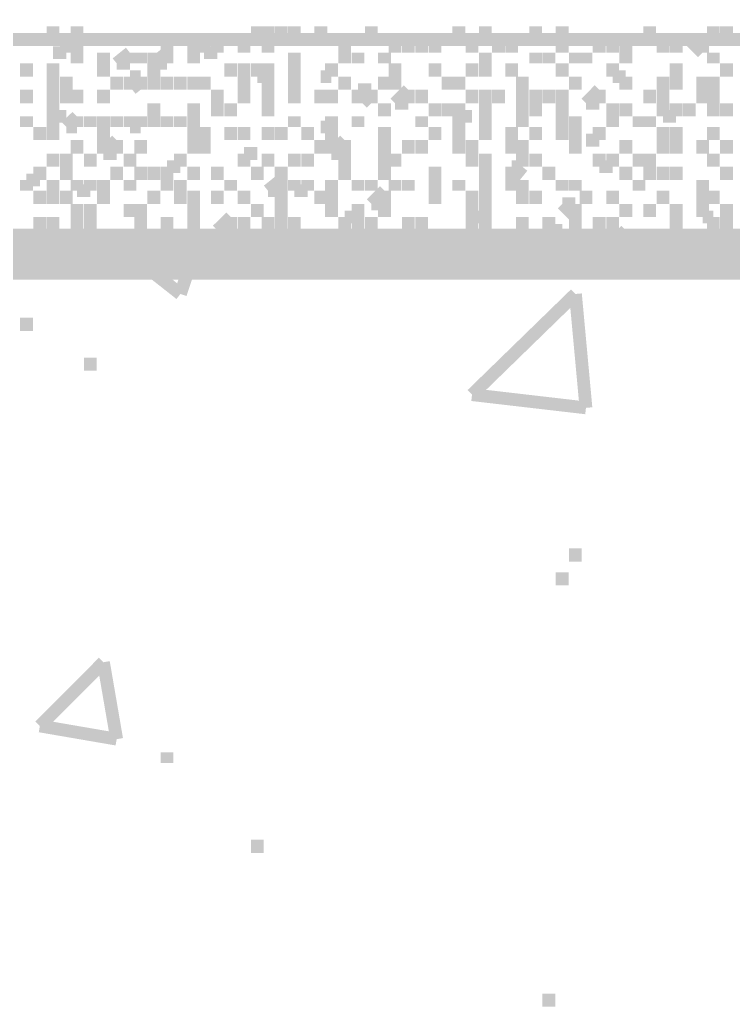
# Model space of a CAD drawing. Header units: millimetres. Extents: x 5 to 350, y 3 to 213.
# Drawn here: x 201.37 to 206.12, y 115.35 to 121.96 of the extents above; entities that cross this region are included whole.
import ezdxf

# ---------------------------------------------------------------- set-up
doc = ezdxf.new("R2010")
doc.units = ezdxf.units.MM
doc.layers.add('P', color=255, linetype='Continuous')

msp = doc.modelspace()

# ---------------------------------------------------------------- linework, layer by layer
at = {"layer": 'P'}
for points, const_width in [([(201.595, 121.832), (201.595, 121.92)], 0.085), ([(201.754, 121.832), (201.754, 121.92)], 0.085), ([(202.953, 121.832), (202.953, 121.92)], 0.085), ([(203.024, 121.832), (203.024, 121.92)], 0.085), ([(203.112, 121.832), (203.112, 121.92)], 0.085), ([(203.2, 121.832), (203.2, 121.92)], 0.085), ([(203.376, 121.832), (203.376, 121.92)], 0.085), ([(203.712, 121.832), (203.712, 121.92)], 0.085), ([(204.294, 121.832), (204.294, 121.92)], 0.085), ([(204.47, 121.832), (204.47, 121.92)], 0.085), ([(204.805, 121.832), (204.805, 121.92)], 0.085), ([(204.982, 121.832), (204.982, 121.92)], 0.085), ([(204.982, 121.832), (204.982, 121.92)], 0.085), ([(205.564, 121.832), (205.564, 121.92)], 0.085), ([(205.987, 121.832), (205.987, 121.92)], 0.085), ([(205.987, 121.832), (205.987, 121.92)], 0.085), ([(205.987, 121.832), (205.987, 121.92)], 0.085), ([(206.075, 121.832), (206.075, 121.92)], 0.085), ([(197.45, 121.832), (245.022, 121.832)], 0.085), ([(201.683, 121.744), (201.683, 121.832)], 0.085), ([(201.683, 121.744), (201.683, 121.832)], 0.085), ([(201.683, 121.744), (201.683, 121.832)], 0.085), ([(201.683, 121.744), (201.683, 121.832)], 0.085), ([(201.754, 121.832), (201.754, 121.744)], 0.085), ([(201.754, 121.744), (201.754, 121.832)], 0.085), ([(202.353, 121.744), (202.353, 121.832)], 0.085), ([(202.53, 121.744), (202.53, 121.832)], 0.085), ([(202.6, 121.744), (202.6, 121.832)], 0.085), ([(202.688, 121.744), (202.688, 121.832)], 0.085), ([(202.688, 121.744), (202.688, 121.832)], 0.085), ([(202.865, 121.744), (202.865, 121.832)], 0.085), ([(203.024, 121.744), (203.024, 121.832)], 0.085), ([(203.535, 121.744), (203.535, 121.832)], 0.085), ([(203.87, 121.744), (203.87, 121.832)], 0.085), ([(203.958, 121.744), (203.958, 121.832)], 0.085), ([(204.047, 121.744), (204.047, 121.832)], 0.085), ([(204.135, 121.744), (204.135, 121.832)], 0.085), ([(204.382, 121.744), (204.382, 121.832)], 0.085), ([(204.382, 121.744), (204.382, 121.832)], 0.085), ([(204.558, 121.744), (204.558, 121.832)], 0.085), ([(204.646, 121.744), (204.646, 121.832)], 0.085), ([(204.982, 121.744), (204.982, 121.832)], 0.085), ([(205.228, 121.744), (205.228, 121.832)], 0.085), ([(205.317, 121.744), (205.317, 121.832)], 0.085), ([(205.405, 121.744), (205.405, 121.832)], 0.085), ([(205.652, 121.744), (205.652, 121.832)], 0.085), ([(205.74, 121.744), (205.74, 121.832)], 0.085), ([(205.74, 121.744), (205.74, 121.832)], 0.085), ([(205.828, 121.832), (205.916, 121.832)], 0.085), ([(205.828, 121.832), (205.916, 121.744)], 0.085), ([(205.916, 121.744), (205.916, 121.832)], 0.085), ([(205.916, 121.744), (205.916, 121.832)], 0.085), ([(201.595, 121.744), (201.683, 121.744)], 0.085), ([(201.595, 121.744), (201.683, 121.744)], 0.085), ([(201.754, 121.673), (201.754, 121.744)], 0.085), ([(201.93, 121.673), (201.93, 121.744)], 0.085), ([(202.018, 121.673), (202.106, 121.744)], 0.085), ([(202.106, 121.673), (202.106, 121.744)], 0.085), ([(202.177, 121.673), (202.177, 121.744)], 0.085), ([(202.265, 121.673), (202.353, 121.744)], 0.085), ([(202.265, 121.673), (202.265, 121.744)], 0.085), ([(202.265, 121.673), (202.265, 121.744)], 0.085), ([(202.353, 121.673), (202.353, 121.744)], 0.085), ([(202.53, 121.673), (202.53, 121.744)], 0.085), ([(202.53, 121.673), (202.53, 121.744)], 0.085), ([(202.53, 121.673), (202.53, 121.744)], 0.085), ([(202.6, 121.744), (202.688, 121.744)], 0.085), ([(202.6, 121.744), (202.688, 121.744)], 0.085), ([(203.2, 121.673), (203.2, 121.744)], 0.085), ([(203.2, 121.673), (203.2, 121.744)], 0.085), ([(203.535, 121.673), (203.535, 121.744)], 0.085), ([(203.535, 121.673), (203.535, 121.744)], 0.085), ([(203.535, 121.673), (203.535, 121.744)], 0.085), ([(203.535, 121.673), (203.535, 121.744)], 0.085), ([(203.623, 121.673), (203.623, 121.744)], 0.085), ([(203.8, 121.673), (203.8, 121.744)], 0.085), ([(203.8, 121.673), (203.8, 121.744)], 0.085), ([(204.47, 121.673), (204.47, 121.744)], 0.085), ([(204.47, 121.673), (204.47, 121.744)], 0.085), ([(204.47, 121.673), (204.47, 121.744)], 0.085), ([(204.805, 121.673), (204.805, 121.744)], 0.085), ([(204.893, 121.673), (204.893, 121.744)], 0.085), ([(205.07, 121.673), (205.07, 121.744)], 0.085), ([(205.14, 121.673), (205.14, 121.744)], 0.085), ([(205.405, 121.673), (205.405, 121.744)], 0.085), ([(205.987, 121.673), (205.987, 121.744)], 0.085), ([(201.418, 121.585), (201.418, 121.673)], 0.085), ([(201.595, 121.585), (201.595, 121.673)], 0.085), ([(201.595, 121.585), (201.595, 121.673)], 0.085), ([(201.595, 121.585), (201.595, 121.673)], 0.085), ([(201.93, 121.585), (201.93, 121.673)], 0.085), ([(201.93, 121.585), (201.93, 121.673)], 0.085), ([(202.018, 121.673), (202.106, 121.673)], 0.085), ([(202.265, 121.673), (202.353, 121.673)], 0.085), ([(202.265, 121.585), (202.265, 121.673)], 0.085), ([(202.777, 121.585), (202.777, 121.673)], 0.085), ([(202.777, 121.585), (202.777, 121.673)], 0.085), ([(202.865, 121.585), (202.865, 121.673)], 0.085), ([(202.953, 121.585), (202.953, 121.673)], 0.085), ([(202.953, 121.585), (202.953, 121.673)], 0.085), ([(202.953, 121.585), (202.953, 121.673)], 0.085), ([(202.953, 121.585), (202.953, 121.673)], 0.085), ([(203.024, 121.585), (203.024, 121.673)], 0.085), ([(203.2, 121.585), (203.2, 121.673)], 0.085), ([(203.447, 121.585), (203.447, 121.673)], 0.085), ([(203.87, 121.585), (203.87, 121.673)], 0.085), ([(204.135, 121.585), (204.135, 121.673)], 0.085), ([(204.135, 121.585), (204.135, 121.673)], 0.085), ([(204.382, 121.585), (204.382, 121.673)], 0.085), ([(204.47, 121.585), (204.47, 121.673)], 0.085), ([(204.47, 121.585), (204.47, 121.673)], 0.085), ([(204.646, 121.585), (204.646, 121.673)], 0.085), ([(204.982, 121.585), (204.982, 121.673)], 0.085), ([(205.317, 121.585), (205.317, 121.673)], 0.085), ([(205.74, 121.585), (205.74, 121.673)], 0.085), ([(206.075, 121.585), (206.075, 121.673)], 0.085), ([(201.595, 121.497), (201.595, 121.585)], 0.085), ([(201.683, 121.497), (201.683, 121.585)], 0.085), ([(202.018, 121.497), (202.018, 121.585)], 0.085), ([(202.018, 121.497), (202.018, 121.585)], 0.085), ([(202.106, 121.585), (202.177, 121.585)], 0.085), ([(202.106, 121.585), (202.177, 121.497)], 0.085), ([(202.106, 121.497), (202.106, 121.585)], 0.085), ([(202.177, 121.497), (202.177, 121.585)], 0.085), ([(202.177, 121.497), (202.177, 121.585)], 0.085), ([(202.265, 121.497), (202.265, 121.585)], 0.085), ([(202.353, 121.497), (202.353, 121.585)], 0.085), ([(202.442, 121.497), (202.442, 121.585)], 0.085), ([(202.442, 121.497), (202.442, 121.585)], 0.085), ([(202.53, 121.497), (202.53, 121.585)], 0.085), ([(202.6, 121.497), (202.6, 121.585)], 0.085), ([(202.865, 121.497), (202.865, 121.585)], 0.085), ([(202.953, 121.585), (203.024, 121.585)], 0.085), ([(202.953, 121.585), (203.024, 121.585)], 0.085), ([(203.024, 121.497), (203.024, 121.585)], 0.085), ([(203.024, 121.497), (203.024, 121.585)], 0.085), ([(203.024, 121.497), (203.024, 121.585)], 0.085), ([(203.2, 121.497), (203.2, 121.585)], 0.085), ([(203.376, 121.585), (203.447, 121.585)], 0.085), ([(203.376, 121.585), (203.447, 121.585)], 0.085), ([(203.535, 121.497), (203.535, 121.585)], 0.085), ([(203.535, 121.497), (203.535, 121.585)], 0.085), ([(203.8, 121.497), (203.8, 121.585)], 0.085), ([(203.8, 121.497), (203.8, 121.585)], 0.085), ([(203.8, 121.497), (203.8, 121.585)], 0.085), ([(203.87, 121.585), (203.87, 121.497)], 0.085), ([(203.87, 121.497), (203.87, 121.585)], 0.085), ([(203.87, 121.497), (203.87, 121.585)], 0.085), ([(204.223, 121.497), (204.223, 121.585)], 0.085), ([(204.223, 121.497), (204.223, 121.585)], 0.085), ([(204.294, 121.497), (204.294, 121.585)], 0.085), ([(204.294, 121.497), (204.294, 121.585)], 0.085), ([(204.294, 121.497), (204.294, 121.585)], 0.085), ([(204.717, 121.497), (204.717, 121.585)], 0.085), ([(204.717, 121.497), (204.717, 121.585)], 0.085), ([(204.717, 121.497), (204.717, 121.585)], 0.085), ([(205.07, 121.497), (205.07, 121.585)], 0.085), ([(205.317, 121.585), (205.405, 121.585)], 0.085), ([(205.317, 121.585), (205.405, 121.585)], 0.085), ([(205.405, 121.497), (205.405, 121.585)], 0.085), ([(205.652, 121.497), (205.652, 121.585)], 0.085), ([(205.74, 121.497), (205.74, 121.585)], 0.085), ([(205.916, 121.497), (205.916, 121.585)], 0.085), ([(205.987, 121.497), (205.987, 121.585)], 0.085), ([(201.418, 121.408), (201.418, 121.497)], 0.085), ([(201.595, 121.408), (201.595, 121.497)], 0.085), ([(201.683, 121.408), (201.683, 121.497)], 0.085), ([(201.754, 121.408), (201.754, 121.497)], 0.085), ([(201.93, 121.408), (201.93, 121.497)], 0.085), ([(202.688, 121.408), (202.688, 121.497)], 0.085), ([(202.865, 121.408), (202.865, 121.497)], 0.085), ([(203.024, 121.408), (203.024, 121.497)], 0.085), ([(203.2, 121.408), (203.2, 121.497)], 0.085), ([(203.376, 121.408), (203.376, 121.497)], 0.085), ([(203.447, 121.408), (203.447, 121.497)], 0.085), ([(203.447, 121.408), (203.447, 121.497)], 0.085), ([(203.623, 121.497), (203.712, 121.497)], 0.085), ([(203.623, 121.497), (203.712, 121.408)], 0.085), ([(203.623, 121.408), (203.623, 121.497)], 0.085), ([(203.712, 121.408), (203.712, 121.497)], 0.085), ([(203.712, 121.408), (203.712, 121.497)], 0.085), ([(203.87, 121.408), (203.958, 121.497)], 0.085), ([(203.958, 121.408), (203.958, 121.497)], 0.085), ([(204.047, 121.408), (204.047, 121.497)], 0.085), ([(204.382, 121.408), (204.382, 121.497)], 0.085), ([(204.47, 121.408), (204.47, 121.497)], 0.085), ([(204.558, 121.408), (204.558, 121.497)], 0.085), ([(204.717, 121.408), (204.717, 121.497)], 0.085), ([(204.805, 121.408), (204.805, 121.497)], 0.085), ([(204.805, 121.408), (204.805, 121.497)], 0.085), ([(204.805, 121.408), (204.805, 121.497)], 0.085), ([(204.805, 121.408), (204.805, 121.497)], 0.085), ([(204.893, 121.408), (204.893, 121.497)], 0.085), ([(204.982, 121.408), (204.982, 121.497)], 0.085), ([(205.14, 121.408), (205.228, 121.497)], 0.085), ([(205.228, 121.408), (205.228, 121.497)], 0.085), ([(205.228, 121.408), (205.228, 121.497)], 0.085), ([(205.228, 121.408), (205.228, 121.497)], 0.085), ([(205.228, 121.408), (205.228, 121.497)], 0.085), ([(205.564, 121.408), (205.564, 121.497)], 0.085), ([(205.564, 121.408), (205.564, 121.497)], 0.085), ([(205.652, 121.408), (205.652, 121.497)], 0.085), ([(205.652, 121.408), (205.652, 121.497)], 0.085), ([(205.652, 121.408), (205.652, 121.497)], 0.085), ([(205.916, 121.408), (205.916, 121.497)], 0.085), ([(205.987, 121.408), (205.987, 121.497)], 0.085), ([(201.595, 121.32), (201.595, 121.408)], 0.085), ([(202.265, 121.32), (202.265, 121.408)], 0.085), ([(202.53, 121.32), (202.53, 121.408)], 0.085), ([(202.53, 121.32), (202.53, 121.408)], 0.085), ([(202.688, 121.32), (202.688, 121.408)], 0.085), ([(202.688, 121.32), (202.688, 121.408)], 0.085), ([(202.777, 121.32), (202.777, 121.408)], 0.085), ([(203.024, 121.32), (203.024, 121.408)], 0.085), ([(203.024, 121.32), (203.024, 121.408)], 0.085), ([(203.8, 121.32), (203.8, 121.408)], 0.085), ([(203.87, 121.408), (203.958, 121.408)], 0.085), ([(204.135, 121.32), (204.135, 121.408)], 0.085), ([(204.223, 121.32), (204.223, 121.408)], 0.085), ([(204.294, 121.32), (204.294, 121.408)], 0.085), ([(204.294, 121.32), (204.294, 121.408)], 0.085), ([(204.47, 121.32), (204.47, 121.408)], 0.085), ([(204.717, 121.32), (204.717, 121.408)], 0.085), ([(204.805, 121.32), (204.805, 121.408)], 0.085), ([(204.982, 121.32), (204.982, 121.408)], 0.085), ([(205.14, 121.408), (205.228, 121.408)], 0.085), ([(205.317, 121.32), (205.317, 121.408)], 0.085), ([(205.405, 121.32), (205.405, 121.408)], 0.085), ([(205.652, 121.32), (205.652, 121.408)], 0.085), ([(205.74, 121.32), (205.74, 121.408)], 0.085), ([(205.74, 121.32), (205.74, 121.408)], 0.085), ([(205.74, 121.32), (205.74, 121.408)], 0.085), ([(205.828, 121.32), (205.828, 121.408)], 0.085), ([(205.987, 121.32), (205.987, 121.408)], 0.085), ([(206.075, 121.32), (206.075, 121.408)], 0.085), ([(206.075, 121.32), (206.075, 121.408)], 0.085), ([(206.075, 121.32), (206.075, 121.408)], 0.085), ([(206.075, 121.32), (206.075, 121.408)], 0.085), ([(201.418, 121.25), (201.418, 121.32)], 0.085), ([(201.595, 121.32), (201.683, 121.32)], 0.085), ([(201.595, 121.32), (201.683, 121.32)], 0.085), ([(201.595, 121.25), (201.595, 121.32)], 0.085), ([(201.683, 121.25), (201.754, 121.32)], 0.085), ([(201.754, 121.25), (201.754, 121.32)], 0.085), ([(201.754, 121.25), (201.754, 121.32)], 0.085), ([(201.842, 121.25), (201.842, 121.32)], 0.085), ([(201.93, 121.25), (201.93, 121.32)], 0.085), ([(202.018, 121.25), (202.018, 121.32)], 0.085), ([(202.106, 121.25), (202.106, 121.32)], 0.085), ([(202.177, 121.25), (202.177, 121.32)], 0.085), ([(202.265, 121.25), (202.265, 121.32)], 0.085), ([(202.353, 121.25), (202.353, 121.32)], 0.085), ([(202.442, 121.25), (202.442, 121.32)], 0.085), ([(202.53, 121.32), (202.53, 121.25)], 0.085), ([(202.53, 121.25), (202.53, 121.32)], 0.085), ([(203.2, 121.25), (203.2, 121.32)], 0.085), ([(203.447, 121.25), (203.447, 121.32)], 0.085), ([(203.447, 121.25), (203.447, 121.32)], 0.085), ([(203.623, 121.25), (203.623, 121.32)], 0.085), ([(204.047, 121.25), (204.047, 121.32)], 0.085), ([(204.294, 121.32), (204.382, 121.32)], 0.085), ([(204.294, 121.25), (204.294, 121.32)], 0.085), ([(204.47, 121.25), (204.47, 121.32)], 0.085), ([(204.717, 121.25), (204.717, 121.32)], 0.085), ([(204.982, 121.25), (204.982, 121.32)], 0.085), ([(204.982, 121.25), (204.982, 121.32)], 0.085), ([(204.982, 121.25), (204.982, 121.32)], 0.085), ([(205.07, 121.25), (205.07, 121.32)], 0.085), ([(205.317, 121.25), (205.317, 121.32)], 0.085), ([(205.493, 121.25), (205.493, 121.32)], 0.085), ([(205.564, 121.25), (205.564, 121.32)], 0.085), ([(205.652, 121.32), (205.74, 121.32)], 0.085), ([(205.652, 121.32), (205.74, 121.32)], 0.085), ([(201.507, 121.162), (201.507, 121.25)], 0.085), ([(201.595, 121.162), (201.595, 121.25)], 0.085), ([(201.683, 121.25), (201.754, 121.25)], 0.085), ([(201.93, 121.162), (201.93, 121.25)], 0.085), ([(202.106, 121.25), (202.177, 121.25)], 0.085), ([(202.106, 121.25), (202.177, 121.25)], 0.085), ([(202.53, 121.162), (202.53, 121.25)], 0.085), ([(202.6, 121.162), (202.6, 121.25)], 0.085), ([(202.6, 121.162), (202.6, 121.25)], 0.085), ([(202.6, 121.162), (202.6, 121.25)], 0.085), ([(202.777, 121.162), (202.777, 121.25)], 0.085), ([(202.865, 121.162), (202.865, 121.25)], 0.085), ([(202.865, 121.162), (202.865, 121.25)], 0.085), ([(203.024, 121.162), (203.024, 121.25)], 0.085), ([(203.024, 121.162), (203.024, 121.25)], 0.085), ([(203.024, 121.162), (203.024, 121.25)], 0.085), ([(203.112, 121.162), (203.112, 121.25)], 0.085), ([(203.288, 121.162), (203.288, 121.25)], 0.085), ([(203.376, 121.25), (203.447, 121.25)], 0.085), ([(203.376, 121.25), (203.447, 121.25)], 0.085), ([(203.447, 121.162), (203.447, 121.25)], 0.085), ([(203.447, 121.162), (203.447, 121.25)], 0.085), ([(203.8, 121.162), (203.8, 121.25)], 0.085), ([(203.8, 121.162), (203.8, 121.25)], 0.085), ([(204.135, 121.162), (204.135, 121.25)], 0.085), ([(204.135, 121.162), (204.135, 121.25)], 0.085), ([(204.135, 121.162), (204.135, 121.25)], 0.085), ([(204.294, 121.25), (204.294, 121.162)], 0.085), ([(204.294, 121.162), (204.294, 121.25)], 0.085), ([(204.47, 121.162), (204.47, 121.25)], 0.085), ([(204.47, 121.162), (204.47, 121.25)], 0.085), ([(204.646, 121.162), (204.646, 121.25)], 0.085), ([(204.805, 121.162), (204.805, 121.25)], 0.085), ([(204.982, 121.162), (204.982, 121.25)], 0.085), ([(205.07, 121.162), (205.07, 121.25)], 0.085), ([(205.228, 121.162), (205.228, 121.25)], 0.085), ([(205.652, 121.162), (205.652, 121.25)], 0.085), ([(205.652, 121.162), (205.652, 121.25)], 0.085), ([(205.652, 121.162), (205.652, 121.25)], 0.085), ([(205.74, 121.162), (205.74, 121.25)], 0.085), ([(205.987, 121.162), (205.987, 121.25)], 0.085), ([(201.754, 121.073), (201.754, 121.162)], 0.085), ([(201.754, 121.073), (201.754, 121.162)], 0.085), ([(201.754, 121.073), (201.754, 121.162)], 0.085), ([(201.93, 121.073), (202.018, 121.162)], 0.085), ([(201.93, 121.073), (201.93, 121.162)], 0.085), ([(202.018, 121.073), (202.018, 121.162)], 0.085), ([(202.177, 121.073), (202.177, 121.162)], 0.085), ([(202.53, 121.073), (202.53, 121.162)], 0.085), ([(202.6, 121.073), (202.6, 121.162)], 0.085), ([(203.376, 121.073), (203.376, 121.162)], 0.085), ([(203.447, 121.073), (203.535, 121.162)], 0.085), ([(203.447, 121.073), (203.447, 121.162)], 0.085), ([(203.535, 121.073), (203.535, 121.162)], 0.085), ([(203.8, 121.073), (203.8, 121.162)], 0.085), ([(203.958, 121.073), (203.958, 121.162)], 0.085), ([(203.958, 121.073), (203.958, 121.162)], 0.085), ([(203.958, 121.073), (203.958, 121.162)], 0.085), ([(204.047, 121.073), (204.047, 121.162)], 0.085), ([(204.294, 121.073), (204.294, 121.162)], 0.085), ([(204.294, 121.073), (204.294, 121.162)], 0.085), ([(204.382, 121.073), (204.382, 121.162)], 0.085), ([(204.646, 121.073), (204.646, 121.162)], 0.085), ([(204.717, 121.073), (204.717, 121.162)], 0.085), ([(205.07, 121.073), (205.07, 121.162)], 0.085), ([(205.07, 121.073), (205.07, 121.162)], 0.085), ([(205.14, 121.162), (205.228, 121.162)], 0.085), ([(205.14, 121.162), (205.228, 121.162)], 0.085), ([(205.405, 121.073), (205.405, 121.162)], 0.085), ([(205.405, 121.073), (205.405, 121.162)], 0.085), ([(205.652, 121.073), (205.652, 121.162)], 0.085), ([(205.74, 121.073), (205.74, 121.162)], 0.085), ([(205.916, 121.073), (205.916, 121.162)], 0.085), ([(206.075, 121.073), (206.075, 121.162)], 0.085), ([(206.075, 121.073), (206.075, 121.162)], 0.085), ([(206.075, 121.073), (206.075, 121.162)], 0.085), ([(206.075, 121.073), (206.075, 121.162)], 0.085), ([(206.075, 121.073), (206.075, 121.162)], 0.085), ([(201.595, 120.985), (201.595, 121.073)], 0.085), ([(201.683, 120.985), (201.683, 121.073)], 0.085), ([(201.842, 120.985), (201.842, 121.073)], 0.085), ([(201.93, 121.073), (202.018, 121.073)], 0.085), ([(202.106, 120.985), (202.106, 121.073)], 0.085), ([(202.442, 120.985), (202.442, 121.073)], 0.085), ([(202.865, 121.073), (202.953, 121.073)], 0.085), ([(202.865, 121.073), (202.865, 120.985)], 0.085), ([(202.865, 120.985), (202.865, 121.073)], 0.085), ([(202.865, 120.985), (202.865, 121.073)], 0.085), ([(203.024, 120.985), (203.024, 121.073)], 0.085), ([(203.2, 120.985), (203.2, 121.073)], 0.085), ([(203.288, 120.985), (203.288, 121.073)], 0.085), ([(203.447, 121.073), (203.535, 121.073)], 0.085), ([(203.535, 120.985), (203.535, 121.073)], 0.085), ([(203.8, 120.985), (203.8, 121.073)], 0.085), ([(203.8, 120.985), (203.8, 121.073)], 0.085), ([(203.8, 120.985), (203.8, 121.073)], 0.085), ([(203.87, 120.985), (203.87, 121.073)], 0.085), ([(203.87, 120.985), (203.87, 121.073)], 0.085), ([(204.382, 121.073), (204.382, 120.985)], 0.085), ([(204.382, 120.985), (204.382, 121.073)], 0.085), ([(204.47, 120.985), (204.47, 121.073)], 0.085), ([(204.717, 120.985), (204.717, 121.073)], 0.085), ([(204.805, 120.985), (204.805, 121.073)], 0.085), ([(204.805, 120.985), (204.805, 121.073)], 0.085), ([(204.805, 120.985), (204.805, 121.073)], 0.085), ([(205.228, 120.985), (205.228, 121.073)], 0.085), ([(205.317, 120.985), (205.317, 121.073)], 0.085), ([(205.317, 120.985), (205.317, 121.073)], 0.085), ([(205.493, 120.985), (205.493, 121.073)], 0.085), ([(205.564, 120.985), (205.564, 121.073)], 0.085), ([(205.987, 120.985), (205.987, 121.073)], 0.085), ([(201.507, 120.897), (201.507, 120.985)], 0.085), ([(201.683, 120.897), (201.683, 120.985)], 0.085), ([(202.018, 120.897), (202.018, 120.985)], 0.085), ([(202.177, 120.897), (202.177, 120.985)], 0.085), ([(202.265, 120.897), (202.265, 120.985)], 0.085), ([(202.353, 120.985), (202.442, 120.985)], 0.085), ([(202.353, 120.985), (202.442, 120.985)], 0.085), ([(202.353, 120.897), (202.353, 120.985)], 0.085), ([(202.53, 120.897), (202.53, 120.985)], 0.085), ([(202.688, 120.897), (202.688, 120.985)], 0.085), ([(202.688, 120.897), (202.688, 120.985)], 0.085), ([(202.688, 120.897), (202.688, 120.985)], 0.085), ([(202.953, 120.897), (202.953, 120.985)], 0.085), ([(203.112, 120.897), (203.112, 120.985)], 0.085), ([(203.535, 120.897), (203.535, 120.985)], 0.085), ([(203.8, 120.897), (203.8, 120.985)], 0.085), ([(204.135, 120.897), (204.135, 120.985)], 0.085), ([(204.47, 120.897), (204.47, 120.985)], 0.085), ([(204.646, 120.985), (204.717, 120.985)], 0.085), ([(204.646, 120.985), (204.646, 120.897)], 0.085), ([(204.646, 120.897), (204.717, 120.985)], 0.085), ([(204.646, 120.897), (204.646, 120.985)], 0.085), ([(204.893, 120.897), (204.893, 120.985)], 0.085), ([(204.893, 120.897), (204.893, 120.985)], 0.085), ([(205.228, 120.985), (205.317, 120.985)], 0.085), ([(205.228, 120.985), (205.317, 120.985)], 0.085), ([(205.405, 120.897), (205.405, 120.985)], 0.085), ([(205.564, 120.897), (205.564, 120.985)], 0.085), ([(205.564, 120.897), (205.564, 120.985)], 0.085), ([(205.564, 120.897), (205.564, 120.985)], 0.085), ([(205.652, 120.897), (205.652, 120.985)], 0.085), ([(205.74, 120.897), (205.74, 120.985)], 0.085), ([(205.74, 120.897), (205.74, 120.985)], 0.085), ([(205.74, 120.897), (205.74, 120.985)], 0.085), ([(206.075, 120.897), (206.075, 120.985)], 0.085), ([(201.418, 120.897), (201.507, 120.897)], 0.085), ([(201.418, 120.897), (201.507, 120.897)], 0.085), ([(201.418, 120.826), (201.418, 120.897)], 0.085), ([(201.595, 120.826), (201.595, 120.897)], 0.085), ([(201.754, 120.826), (201.754, 120.897)], 0.085), ([(201.842, 120.826), (201.842, 120.897)], 0.085), ([(201.93, 120.826), (201.93, 120.897)], 0.085), ([(201.93, 120.826), (201.93, 120.897)], 0.085), ([(202.106, 120.826), (202.106, 120.897)], 0.085), ([(202.353, 120.826), (202.353, 120.897)], 0.085), ([(202.353, 120.826), (202.353, 120.897)], 0.085), ([(202.353, 120.826), (202.353, 120.897)], 0.085), ([(202.353, 120.826), (202.353, 120.897)], 0.085), ([(202.442, 120.826), (202.442, 120.897)], 0.085), ([(202.442, 120.826), (202.442, 120.897)], 0.085), ([(202.777, 120.826), (202.777, 120.897)], 0.085), ([(202.777, 120.826), (202.777, 120.897)], 0.085), ([(203.024, 120.826), (203.112, 120.897)], 0.085), ([(203.112, 120.826), (203.112, 120.897)], 0.085), ([(203.112, 120.826), (203.112, 120.897)], 0.085), ([(203.2, 120.826), (203.2, 120.897)], 0.085), ([(203.2, 120.826), (203.2, 120.897)], 0.085), ([(203.288, 120.826), (203.288, 120.897)], 0.085), ([(203.288, 120.826), (203.288, 120.897)], 0.085), ([(203.447, 120.826), (203.447, 120.897)], 0.085), ([(203.623, 120.826), (203.623, 120.897)], 0.085), ([(203.712, 120.826), (203.712, 120.897)], 0.085), ([(203.87, 120.826), (203.87, 120.897)], 0.085), ([(203.958, 120.826), (203.958, 120.897)], 0.085), ([(204.135, 120.826), (204.135, 120.897)], 0.085), ([(204.294, 120.826), (204.294, 120.897)], 0.085), ([(204.47, 120.826), (204.47, 120.897)], 0.085), ([(204.646, 120.826), (204.646, 120.897)], 0.085), ([(204.717, 120.826), (204.717, 120.897)], 0.085), ([(204.982, 120.826), (204.982, 120.897)], 0.085), ([(205.07, 120.826), (205.07, 120.897)], 0.085), ([(205.493, 120.826), (205.493, 120.897)], 0.085), ([(205.916, 120.826), (205.916, 120.897)], 0.085), ([(201.507, 120.738), (201.507, 120.826)], 0.085), ([(201.595, 120.738), (201.595, 120.826)], 0.085), ([(201.683, 120.738), (201.683, 120.826)], 0.085), ([(201.754, 120.826), (201.842, 120.826)], 0.085), ([(201.754, 120.826), (201.842, 120.826)], 0.085), ([(201.93, 120.738), (201.93, 120.826)], 0.085), ([(202.265, 120.738), (202.265, 120.826)], 0.085), ([(202.265, 120.738), (202.265, 120.826)], 0.085), ([(202.265, 120.738), (202.265, 120.826)], 0.085), ([(202.442, 120.738), (202.442, 120.826)], 0.085), ([(202.53, 120.738), (202.53, 120.826)], 0.085), ([(202.688, 120.738), (202.688, 120.826)], 0.085), ([(202.688, 120.738), (202.688, 120.826)], 0.085), ([(202.688, 120.738), (202.688, 120.826)], 0.085), ([(202.865, 120.738), (202.865, 120.826)], 0.085), ([(203.024, 120.826), (203.112, 120.826)], 0.085), ([(203.112, 120.738), (203.112, 120.826)], 0.085), ([(203.2, 120.826), (203.288, 120.826)], 0.085), ([(203.2, 120.826), (203.288, 120.826)], 0.085), ([(203.376, 120.738), (203.376, 120.826)], 0.085), ([(203.447, 120.738), (203.447, 120.826)], 0.085), ([(203.712, 120.738), (203.8, 120.826)], 0.085), ([(203.8, 120.738), (203.8, 120.826)], 0.085), ([(203.8, 120.738), (203.8, 120.826)], 0.085), ([(203.8, 120.738), (203.8, 120.826)], 0.085), ([(204.135, 120.738), (204.135, 120.826)], 0.085), ([(204.135, 120.738), (204.135, 120.826)], 0.085), ([(204.135, 120.738), (204.135, 120.826)], 0.085), ([(204.135, 120.738), (204.135, 120.826)], 0.085), ([(204.135, 120.738), (204.135, 120.826)], 0.085), ([(204.135, 120.738), (204.135, 120.826)], 0.085), ([(204.382, 120.738), (204.382, 120.826)], 0.085), ([(204.47, 120.738), (204.47, 120.826)], 0.085), ([(204.717, 120.738), (204.717, 120.826)], 0.085), ([(204.805, 120.738), (204.805, 120.826)], 0.085), ([(205.14, 120.738), (205.14, 120.826)], 0.085), ([(205.14, 120.738), (205.14, 120.826)], 0.085), ([(205.317, 120.738), (205.317, 120.826)], 0.085), ([(205.317, 120.738), (205.317, 120.826)], 0.085), ([(205.652, 120.738), (205.652, 120.826)], 0.085), ([(205.652, 120.738), (205.652, 120.826)], 0.085), ([(205.916, 120.738), (205.916, 120.826)], 0.085), ([(205.987, 120.738), (205.987, 120.826)], 0.085), ([(205.987, 120.738), (205.987, 120.826)], 0.085), ([(201.754, 120.65), (201.754, 120.738)], 0.085), ([(201.842, 120.65), (201.842, 120.738)], 0.085), ([(201.842, 120.65), (201.842, 120.738)], 0.085), ([(201.842, 120.65), (201.842, 120.738)], 0.085), ([(201.842, 120.65), (201.842, 120.738)], 0.085), ([(202.106, 120.65), (202.106, 120.738)], 0.085), ([(202.177, 120.65), (202.177, 120.738)], 0.085), ([(202.53, 120.65), (202.53, 120.738)], 0.085), ([(202.953, 120.65), (202.953, 120.738)], 0.085), ([(203.112, 120.65), (203.112, 120.738)], 0.085), ([(203.112, 120.65), (203.112, 120.738)], 0.085), ([(203.112, 120.65), (203.112, 120.738)], 0.085), ([(203.447, 120.65), (203.447, 120.738)], 0.085), ([(203.447, 120.65), (203.447, 120.738)], 0.085), ([(203.623, 120.65), (203.623, 120.738)], 0.085), ([(203.712, 120.738), (203.8, 120.738)], 0.085), ([(203.8, 120.65), (203.8, 120.738)], 0.085), ([(204.382, 120.65), (204.382, 120.738)], 0.085), ([(204.382, 120.65), (204.382, 120.738)], 0.085), ([(204.382, 120.65), (204.382, 120.738)], 0.085), ([(204.47, 120.65), (204.47, 120.738)], 0.085), ([(204.982, 120.738), (205.07, 120.738)], 0.085), ([(204.982, 120.738), (205.07, 120.65)], 0.085), ([(205.07, 120.65), (205.07, 120.738)], 0.085), ([(205.07, 120.65), (205.07, 120.738)], 0.085), ([(205.405, 120.65), (205.405, 120.738)], 0.085), ([(205.405, 120.65), (205.405, 120.738)], 0.085), ([(205.564, 120.65), (205.564, 120.738)], 0.085), ([(205.74, 120.65), (205.74, 120.738)], 0.085), ([(205.916, 120.65), (205.916, 120.738)], 0.085), ([(205.916, 120.65), (205.916, 120.738)], 0.085), ([(205.916, 120.65), (205.916, 120.738)], 0.085), ([(206.075, 120.65), (206.075, 120.738)], 0.085), ([(201.507, 120.562), (201.507, 120.65)], 0.085), ([(201.595, 120.562), (201.595, 120.65)], 0.085), ([(201.754, 120.562), (201.754, 120.65)], 0.085), ([(201.842, 120.562), (201.842, 120.65)], 0.085), ([(202.177, 120.562), (202.177, 120.65)], 0.085), ([(202.177, 120.562), (202.177, 120.65)], 0.085), ([(202.353, 120.562), (202.353, 120.65)], 0.085), ([(202.53, 120.562), (202.53, 120.65)], 0.085), ([(202.688, 120.562), (202.777, 120.65)], 0.085), ([(202.777, 120.562), (202.777, 120.65)], 0.085), ([(202.865, 120.562), (202.865, 120.65)], 0.085), ([(202.865, 120.562), (202.865, 120.65)], 0.085), ([(203.024, 120.562), (203.024, 120.65)], 0.085), ([(203.112, 120.562), (203.112, 120.65)], 0.085), ([(203.2, 120.562), (203.2, 120.65)], 0.085), ([(203.535, 120.65), (203.623, 120.65)], 0.085), ([(203.535, 120.65), (203.623, 120.65)], 0.085), ([(203.535, 120.562), (203.535, 120.65)], 0.085), ([(203.623, 120.562), (203.623, 120.65)], 0.085), ([(203.623, 120.562), (203.623, 120.65)], 0.085), ([(203.623, 120.562), (203.623, 120.65)], 0.085), ([(203.712, 120.562), (203.712, 120.65)], 0.085), ([(203.958, 120.562), (203.958, 120.65)], 0.085), ([(204.047, 120.562), (204.047, 120.65)], 0.085), ([(204.047, 120.562), (204.047, 120.65)], 0.085), ([(204.047, 120.562), (204.047, 120.65)], 0.085), ([(204.382, 120.65), (204.47, 120.65)], 0.085), ([(204.382, 120.562), (204.382, 120.65)], 0.085), ([(204.47, 120.562), (204.47, 120.65)], 0.085), ([(204.47, 120.562), (204.47, 120.65)], 0.085), ([(204.47, 120.562), (204.47, 120.65)], 0.085), ([(204.717, 120.562), (204.717, 120.65)], 0.085), ([(204.893, 120.562), (204.893, 120.65)], 0.085), ([(205.07, 120.562), (205.07, 120.65)], 0.085), ([(205.07, 120.562), (205.07, 120.65)], 0.085), ([(205.07, 120.562), (205.07, 120.65)], 0.085), ([(205.228, 120.562), (205.228, 120.65)], 0.085), ([(205.317, 120.562), (205.317, 120.65)], 0.085), ([(205.74, 120.562), (205.74, 120.65)], 0.085), ([(205.916, 120.65), (205.987, 120.65)], 0.085), ([(205.987, 120.562), (205.987, 120.65)], 0.085), ([(206.075, 120.562), (206.075, 120.65)], 0.085), ([(201.507, 120.474), (201.507, 120.562)], 0.085), ([(202.177, 120.474), (202.177, 120.562)], 0.085), ([(202.353, 120.474), (202.353, 120.562)], 0.085), ([(202.53, 120.474), (202.53, 120.562)], 0.085), ([(202.688, 120.562), (202.777, 120.562)], 0.085), ([(202.688, 120.474), (202.688, 120.562)], 0.085), ([(202.953, 120.474), (202.953, 120.562)], 0.085), ([(203.2, 120.474), (203.2, 120.562)], 0.085), ([(203.535, 120.474), (203.535, 120.562)], 0.085), ([(203.8, 120.474), (203.8, 120.562)], 0.085), ([(203.87, 120.474), (203.87, 120.562)], 0.085), ([(204.135, 120.474), (204.135, 120.562)], 0.085), ([(204.223, 120.474), (204.223, 120.562)], 0.085), ([(204.47, 120.474), (204.47, 120.562)], 0.085), ([(204.558, 120.474), (204.558, 120.562)], 0.085), ([(204.558, 120.474), (204.558, 120.562)], 0.085), ([(204.558, 120.474), (204.558, 120.562)], 0.085), ([(204.805, 120.474), (204.805, 120.562)], 0.085), ([(204.893, 120.562), (204.982, 120.562)], 0.085), ([(204.893, 120.474), (204.893, 120.562)], 0.085), ([(204.893, 120.474), (204.893, 120.562)], 0.085), ([(204.982, 120.474), (204.982, 120.562)], 0.085), ([(205.14, 120.474), (205.14, 120.562)], 0.085), ([(205.14, 120.474), (205.14, 120.562)], 0.085), ([(205.317, 120.474), (205.405, 120.562)], 0.085), ([(205.317, 120.474), (205.317, 120.562)], 0.085), ([(205.405, 120.474), (205.405, 120.562)], 0.085), ([(205.405, 120.474), (205.405, 120.562)], 0.085), ([(205.405, 120.474), (205.405, 120.562)], 0.085), ([(205.652, 120.474), (205.652, 120.562)], 0.085), ([(205.74, 120.474), (205.74, 120.562)], 0.085), ([(205.74, 120.474), (205.74, 120.562)], 0.085), ([(205.74, 120.474), (205.74, 120.562)], 0.085), ([(205.828, 120.474), (205.828, 120.562)], 0.085), ([(205.828, 120.474), (205.828, 120.562)], 0.085), ([(205.828, 120.474), (205.828, 120.562)], 0.085), ([(197.45, 120.403), (245.022, 120.403)], 0.339), ([(245.022, 120.403), (197.45, 120.403)], 0.339), ([(201.418, 120.403), (201.418, 120.474)], 0.085), ([(201.418, 120.403), (201.418, 120.474)], 0.085), ([(201.418, 120.403), (201.418, 120.474)], 0.085), ([(201.595, 120.403), (201.595, 120.474)], 0.085), ([(201.842, 120.403), (201.842, 120.474)], 0.085), ([(201.842, 120.403), (201.842, 120.474)], 0.085), ([(201.93, 120.403), (201.93, 120.474)], 0.085), ([(202.177, 120.403), (202.177, 120.474)], 0.085), ([(202.177, 120.403), (202.177, 120.474)], 0.085), ([(202.353, 120.403), (202.353, 120.474)], 0.085), ([(202.777, 120.403), (202.777, 120.474)], 0.085), ([(203.112, 120.403), (203.112, 120.474)], 0.085), ([(203.447, 120.403), (203.447, 120.474)], 0.085), ([(204.135, 120.403), (204.135, 120.474)], 0.085), ([(204.223, 120.403), (204.223, 120.474)], 0.085), ([(204.294, 120.403), (204.294, 120.474)], 0.085), ([(204.47, 120.474), (204.558, 120.474)], 0.085), ([(204.47, 120.474), (204.558, 120.474)], 0.085), ([(204.717, 120.403), (204.717, 120.474)], 0.085), ([(204.982, 120.403), (204.982, 120.474)], 0.085), ([(205.07, 120.403), (205.07, 120.474)], 0.085), ([(205.317, 120.474), (205.405, 120.474)], 0.085), ([(205.405, 120.474), (205.405, 120.403)], 0.085), ([(205.405, 120.403), (205.405, 120.474)], 0.085), ([(205.493, 120.403), (205.493, 120.474)], 0.085), ([(205.564, 120.403), (205.564, 120.474)], 0.085), ([(205.74, 120.403), (205.74, 120.474)], 0.085), ([(205.74, 120.403), (205.74, 120.474)], 0.085), ([(205.828, 120.403), (205.828, 120.474)], 0.085), ([(205.987, 120.403), (205.987, 120.474)], 0.085), ([(205.987, 120.403), (205.987, 120.474)], 0.085), ([(201.842, 120.315), (201.93, 120.403)], 0.085), ([(201.842, 120.315), (201.842, 120.403)], 0.085), ([(201.842, 120.403), (201.842, 120.315)], 0.085), ([(201.93, 120.315), (201.93, 120.403)], 0.085), ([(202.106, 120.403), (202.442, 120.138)], 0.085), ([(202.177, 120.403), (202.265, 120.403)], 0.085), ([(202.177, 120.403), (202.265, 120.403)], 0.085), ([(202.442, 120.138), (202.53, 120.403)], 0.085), ([(203.112, 120.315), (203.112, 120.403)], 0.085), ([(203.112, 120.315), (203.112, 120.403)], 0.085), ([(203.112, 120.315), (203.112, 120.403)], 0.085), ([(204.382, 120.315), (204.382, 120.403)], 0.085), ([(204.558, 120.315), (204.558, 120.403)], 0.085), ([(204.382, 119.468), (205.07, 120.138)], 0.085), ([(205.14, 119.38), (205.07, 120.138)], 0.085), ([(201.418, 119.892), (201.418, 119.98)], 0.085), ([(201.842, 119.627), (201.842, 119.715)], 0.085), ([(204.382, 119.468), (205.14, 119.38)], 0.085), ([(205.07, 118.357), (205.07, 118.445)], 0.085), ([(204.982, 118.198), (204.982, 118.286)], 0.085), ([(201.507, 117.263), (201.93, 117.687)], 0.085), ([(202.018, 117.175), (201.93, 117.687)], 0.085), ([(201.507, 117.263), (202.018, 117.175)], 0.085), ([(202.353, 117.016), (202.353, 117.087)], 0.085), ([(202.953, 116.417), (202.953, 116.505)], 0.085), ([(204.893, 115.394), (204.893, 115.482)], 0.085)]:
    msp.add_lwpolyline(points, dxfattribs=dict(at, const_width=const_width))

doc.saveas('drawing.dxf')
